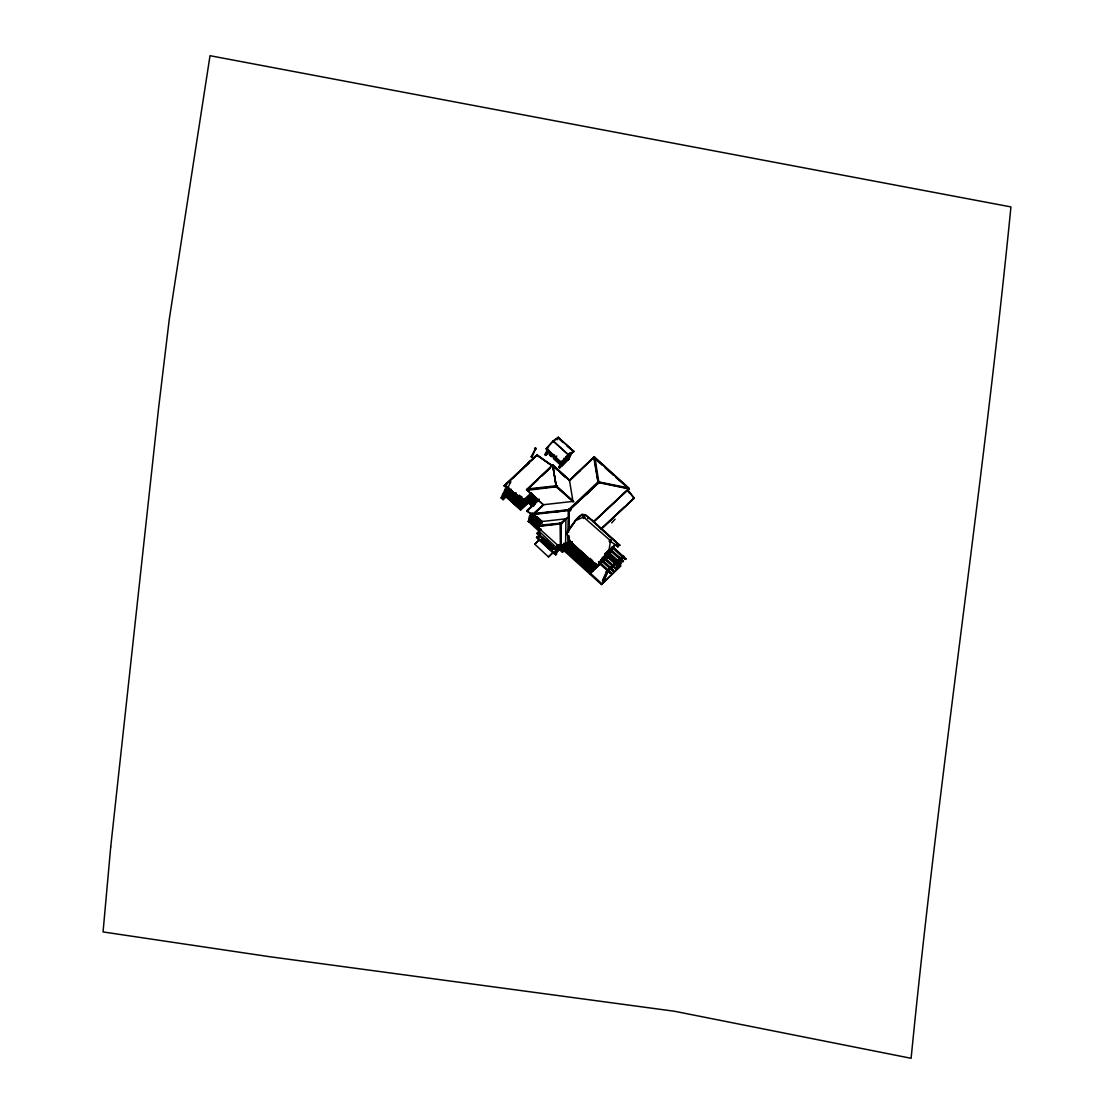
<?xml version="1.0" encoding="UTF-8"?>
<svg xmlns="http://www.w3.org/2000/svg" width="1114" height="1114" viewBox="0 0 1114 1114"><rect width="100%" height="100%" fill="white"/><g stroke="black" fill="none" stroke-linecap="round" stroke-linejoin="round"><path stroke-width="1.5" d="M534.915 514.041L534.873 513.206L535.012 514.306M538.229 525.585L538.034 526.727L538.257 526.059M528.161 489.923L528.147 489.032L527.897 490.244L556.29 486.776L556.861 485.676M537.978 526.407L537.978 525.529L537.992 526.435L560.565 523.914L560.815 522.939L560.091 522.814L560.356 546.626L561.414 546.612L560.008 546.25L561.386 546.292M560.384 546.528L561.247 546.292L560.426 546.514M560.551 547.782L565.62 543.256L565.912 518.818L541.599 521.547L536.669 526.198L560.69 547.907L560.481 546.292L557.292 549.467M560.704 547.879L560.955 523.232M560.175 548.311L561.08 546.598L561.331 523.664L566.594 518.219L560.788 523.176L537.923 525.404M565.62 543.256L579.377 555.733M567.68 544.105L569.115 544.481M578.751 558.044L578.041 558.365L579.893 554.396L568.126 544.384L568.098 535.597M568.14 532.2L568.405 510.087C570.048 512.816 569.212 507.385 568.14 510.296L569.24 510.755M568.446 545.776L568.182 544.05L569.115 544.147M568.488 545.749L568.502 535.764M568.544 532.436L568.627 509.655L534.609 513.554L534.664 514.529L534.581 513.373L534.678 514.334L568.976 510.435L568.112 510.115L598.343 481.568L598.733 482.654M568.725 544.495L568.864 535.667M568.948 528.885L569.226 510.212L568.391 510.602L568.46 509.669M568.126 544.384L568.822 544.481M556.721 485.704L555.315 486.762L557.097 485.62M598.399 480.983L599.666 482.334L598.747 482.543L598.107 480.9L598.26 482.418M532.019 460.138L537.018 454.791L557.306 469.774M534.915 513.498L533.3 514.153L543.284 504.879L533.272 513.916M628.268 487.793C628.463 489.673 626.75 486.637 628.157 488.712M627.962 488.935L628.115 488.155M528.217 489.659C528.301 489.171 527.994 488.962 526.644 489.84L552.878 464.844L569.435 479.995L572.986 501.565L555.552 486.331L556.499 485.342M629.104 488.6L627.669 488.837M627.948 488.837L627.99 487.765M571.371 508.583C569.881 514.598 567.332 508.235 569.17 509.989M560.203 523.859C564.38 524.499 557.473 521.909 561.331 524.346M561.54 523.914L560.788 524.402M565.397 457.478L566.441 456.489M530.515 514.153L540.401 523.093M536.99 533.341L554.591 549.258L558.56 545.15L554.577 549.313L536.976 533.397L540.958 529.247M537.213 533.397L541.042 529.526M527.841 489.728L527.827 489.937M599.471 482.056L568.711 510.811M568.418 510.616L599.151 482.32L598.204 481.568L599.332 482.738L598.886 481.861M610.583 541.474L609.943 542.086L609.455 540.889L610.834 540.944L583.332 516.91L584.042 516.242C584.975 519.403 582.357 515.545 584.836 516.952L583.764 518.428L583.276 517.244L584.655 517.286L583.764 518.428M556.318 486.776L552.795 465.917L553.672 465.903L552.6 466.237L553.477 466.098M627.823 487.807L598.204 481.805L598.998 482.306M598.678 482.668C599.416 481.443 596.979 482.446 598.831 482.292L595.001 457.951L593.776 457.548L597.967 482.125M594.737 458.146L594.138 457.339L569.407 480.454L552.781 465.429C551.708 466.056 555.134 465.805 553.129 466.251M577.734 558.114L581.23 551.722M589.069 462.324L594.194 456.684L629.271 488.447L593.748 521.881M584.864 564.561L587.315 559.298L580.478 553.129M553.421 466.32L537.045 455.403M602.479 465.346L593.511 457.715L594.751 457.52L593.609 457.868M598.817 481.847C597.243 482.334 599.583 482.501 598.371 481.345M526.644 489.659L552.795 464.956L556.373 486.679M536.809 526.087L538.341 525.905M553.004 466.139L552.739 465.137M556.805 486.275L556.666 485.384M510.477 482.237L509.599 481.777L510.477 482.237L506.689 490.48L505.77 490.132L506.689 490.48M531.225 456.698L532.046 457.241L535.611 448.385L531.155 456.782L532.046 457.241M534.957 448.538L535.834 448.998M527.827 489.659L527.799 488.921L556.93 485.718M568.502 510.449L568.934 509.697M507.274 487.208L506.48 487.96L505.965 486.818M507.984 493.14L506.09 496.858L503.068 499.685L501.119 497.93L502.442 495.062L504.169 493.418L505.826 495.827L507.107 494.63L505.102 492.917L503.876 494.073L504.169 493.418M506.605 485.941L502.999 494.059L504.127 495.089M504.712 491.274L506.146 488.141M502.623 496.245L503.208 497.791L503.82 496.816L502.623 496.245L503.208 497.791M502.901 495.995L503.486 497.526M504.726 493.432L507.176 488.113M507.636 489.102L506.369 491.72M503.068 499.685L506.132 495.187M516.242 500.437L517.871 496.76L508.109 487.946L506.202 491.72L508.318 488.35M506.104 493.822L506.884 492.137M506.647 491.97L508.75 487.946M507.051 494.686L506.16 496.621L520.684 509.739L528.607 502.275L520.544 509.92L506.09 496.858M507.427 497.763L509.098 494.143M510.88 490.244L511.326 489.297M508.527 498.752L510.198 495.131M511.34 495.827L513.234 491.998L508.931 488.308L507.385 491.636L516.2 500.757L517.982 496.663L508.666 488.252M509.641 499.754L511.298 496.134M511.563 495.619L507.079 491.566M508.026 490.397L512.12 494.393L513.164 492.137M526.532 465.638L529.596 461.126M510.741 500.757L512.412 497.136M527.966 464.037C528.607 461.739 526.88 465.318 528.774 463.271M528.468 462.992L529.108 462.561M511.841 501.746L513.512 498.125M515.295 494.24L516.033 492.639M512.955 502.748L514.612 499.128M514.055 503.751L515.712 500.13M515.852 500.297L517.523 496.677M515.155 504.739L519.57 495.145M516.255 505.742L520.753 495.981M517.369 506.745L521.937 496.816M518.47 507.733L522.452 499.086M525.028 499.796L524.234 500.548L523.496 499.894L524.527 498.654M519.57 508.736L524.29 498.487M544.899 454.596L545.874 453.468L546.793 454.303L545.804 455.417L544.899 454.596L545.971 455.069M548.408 447.396L548.339 446.63M545.233 454.247L547.726 448.831M524.234 500.548L525.251 499.309L520.544 509.92M545.874 453.468L546.626 454.651L548.52 450.153M547.782 449.499L545.957 454.902M545.804 455.417L548.534 449.388M553.115 442.425L552.753 441.715M568.739 455.194L553.101 440.921L568.781 455.097L568.196 455.668M552.628 441.979L553.185 441.13L546.264 448.817L561.762 462.811M557.279 439.668C555.524 439.167 556.387 438.638 557.585 439.459M532.408 493.711L528.161 502.734L531.629 505.867M532.241 504.572C533.091 506.285 528.677 504.586 530.863 502.874M531.991 505.965L532.757 504.586M532.784 505.06L532.255 506.216L528.301 502.456M532.534 506.452L533.063 505.31M556.805 456.016L554.535 458.397L561.79 464.956L566.135 460.625L563.712 458.439M534.483 504.712L537.087 499.058M532.158 512.691L530.167 516.548M535.583 521.073L536.586 518.581L537.435 519.347C537.129 532.534 523.371 518.344 531.851 513.554L542.142 522.842M529.972 521.491L529.164 522.257L528.245 521.436L529.094 519.973M536.711 521.185L531.058 516.074L529.066 520.67L533.202 524.819L533.634 523.9M529.206 520.809L529.749 519.361L529.136 520.085M530.793 517.188L531.74 514.208L529.108 519.597M534.149 524.04C535.959 522.062 531.364 524.959 529.791 520.099L530.334 519.082L535.569 523.65M531.058 517.425L532.311 514.724M529.317 521.742L530.473 520.015M530.529 519.096L529.791 520.099M529.164 522.257L529.986 520.475M532.506 521.547L530.64 519.319M532.603 514.988L531.364 517.704L532.854 514.752M529.777 521.533L530.097 520.698M530.543 520.781L530.946 519.625L530.389 520.642M533.119 515.002L531.879 517.718M533.453 515.754L532.45 518.233M533.745 516.019L532.492 518.72L533.982 515.782M534.26 516.033L533.021 518.748M531.893 522.132L531.475 523.065M531.629 523.204L531.796 522.229M535.012 523.817L533.272 521.491L534.915 523.914M535.402 517.063L533.912 520.001L535.152 517.286L534.024 516.269M558.755 467.128L560.648 466.822L559.729 466L558.755 467.128L559.674 467.95L560.648 466.822M559.089 466.766L561.581 461.349M561.01 463.396L559.562 466.362L560.481 467.184M562.013 461.154L562.904 461.349L565.118 458.62M533.829 523.942L533.202 525.154L529.484 521.589M536.544 518.094L535.04 521.032L536.294 518.316L535.444 517.564L534.442 520.043M559.674 467.95L563.002 460.583M537.032 517.829L538.257 519.138L526.685 510.797L539.023 499.169M563.419 460.333L560.467 466.822L559.743 466.153M537.143 517.732L526.685 510.922M571.635 452.59L563.308 461.224L562.473 460.388M561.79 464.956L566.135 460.625M534.609 524.457L535.166 523.691M534.762 524.597L535.347 523.441M562.041 465.374L553.811 457.938L553.477 458.648L561.707 466.098L567.054 460.653L564.701 458.522M537.561 522.856L538.577 520.377L537.728 519.611L535.068 525.432L536.823 521.77M567.639 456.044L568.126 454.985M566.97 459.386L568.864 459.093L567.945 458.258L566.97 459.386L567.889 460.207L568.697 459.441L571.802 452.312M538.87 520.642L537.867 523.12M569.839 453.509L567.304 459.038L568.043 459.692M567.945 458.258L568.697 459.441M567.054 460.653L561.707 466.098M567.959 458.425L569.198 455.71M567.889 460.207L571.691 453.133L570.981 453.106M538.758 524.388L539.998 521.672M556.513 486.539C555.58 485.648 556.025 487.417 556.471 486.386L526.49 489.645L543.688 505.046L526.866 489.826L538.062 479.661M538.786 525.14L537.589 527.716L538.703 525.474L536.168 523.19M539.037 524.638L540.276 521.923L540.847 522.438M572.178 452.73L571.524 453.495M537.811 527.911L538.591 526.365M531.058 516.074L530.167 516.924L539.162 525.056L540.819 521.951M555.691 552.962L556.61 553.797L555.761 554.842L536.572 537.491L537.408 536.447L538.327 537.268L537.672 537.881L539.663 533.564M536.572 537.491L537.408 536.447M540.332 530.194L540.791 529.359L538.271 527.075M534.734 544.175L539.204 539.97L534.734 544.175L548.492 556.916L553.059 552.502L548.492 556.916M537.477 538.313L554.716 554.299L560.245 548.185L563.099 550.957L564.812 549.286L563.197 550.4M539.942 533.773L538.132 537.7L537.213 536.878M538.41 538.549L540.012 535.054L542.24 537.059L540.624 540.555M543.145 537.338L541.362 541.209L542.866 538.327M541.891 541.098L543.367 537.909M541.933 541.028L542.727 539.427C559.005 554.104 526.908 526.073 551.792 548.784L547.253 544.37L546.751 544.941M543.883 538.382L542.866 541.112M542.574 541.613L543.994 538.285M544.467 538.911L543.27 542.045M545.164 539.343L543.743 542.671L545.289 539.454M545.637 539.97L544.621 542.699M544.328 543.2L545.763 540.081M546.236 540.499L544.788 543.618L545.359 542.908M546.333 540.401L545.024 543.632M547.615 541.585L546.083 544.788L547.545 541.376M553.254 546.278L551.36 550.246L546.361 545.54L548.144 541.669M551.249 549.954L552.836 546.668L548.074 542.462L546.57 545.721L551.291 549.884M548.798 543.019L547.364 546.139M549.383 543.548L547.949 546.668M549.731 544.064L548.715 546.807M548.422 547.294L549.843 543.966M550.553 544.607L549.007 547.823L550.581 544.537M551.012 545.024L549.843 547.935M551.138 545.136L549.592 548.353L550.065 547.461M550.288 548.784L551.722 545.665M552.071 546.18L550.636 549.299L551.235 548.52M552.182 546.083L550.873 549.313M565.731 519.194L560.983 523.455L536.656 526.281L541.947 521.658M552.084 550.915L553.7 547.42L555.914 549.425M556.373 547.03L555.719 547.74L558.741 544.983M556.276 547.42L529.303 522.132M554.312 552.92L557.473 546.027M554.716 554.299L559.882 549.007M555.037 553.574L559.019 544.927M559.298 545.108L555.496 553.393L556.401 554.229M559.604 545.317L558.949 547.169M555.761 554.842L556.61 553.797M560.551 547.893L563.406 550.595L566.65 543.535L563.071 550.4M559.562 549.731L562.417 552.321L566.135 543.521M567.513 542.727L564.06 550.776L562.417 552.321M609.149 550.553L597.341 566.218L569.908 541.432L566.441 532.478L575.395 520.614L583.931 516.91M594.806 563.684L589.362 558.81L587.217 561.205L578.542 553.296L580.617 550.789L578.305 553.31L587.203 561.359L589.515 558.838M580.004 554.716L578.389 558.253L584.878 564.018L587.064 559.27M578.57 558.211L580.116 554.981M582.288 554.856C581.731 558.587 576.913 550.803 582.998 557.78L581.661 560.815M582.302 555.064L581.884 556.123M581.912 561.038L582.998 557.78M581.8 561.136C582.622 552.516 585.741 564.116 586.911 559.228M584.892 563.74L586.34 560.593M587.496 559.701L585.226 564.868L588.359 558.17L584.92 564.589M615.095 519.166L611.642 522.898M589.933 574.156L595.127 562.974M595.308 564.77L593.316 570.103M592.383 571.398L595.906 563.74M592.509 571.496L596.296 563.628M594.667 568.6L596.436 564.756L592.537 568.627L586.493 563.169M594.792 568.711L596.672 564.77M596.714 565.661L596.477 567.179M596.366 567.235L600.349 562.723M598.51 563.962L599.179 562.64M598.65 564.102L599.318 562.779M599.443 562.89L597.898 565.299M599.973 561.623L600.641 560.3M599.332 563.614L596.7 566.929M609.205 541.432L610.11 540.568M599.624 563.949L600.084 562.486L600.711 563.141M602.02 558.727L602.451 557.334M599.736 564.06L602.716 557.585M609.943 542.086L610.583 539.872L609.859 540.819M599.973 564.116L603.05 557.432M600.502 563.392L603.12 557.919M603.092 558.156L600.627 563.503L606.977 556.805M603.802 557.557L602.187 561.748L605.278 555.176M604.554 556.61L604.999 554.939M602.061 561.637L604.094 557.724M605.877 553.477L605.529 554.605M605.431 554.702L605.654 553.463M606.949 553.38L603.496 560.022M605.431 558.462L608.369 551.764M605.556 558.574L608.523 551.89M608.801 551.527L609.024 550.288M607.45 555.594L609.442 551.458M610.138 549.829L610.848 549.021M609.372 551.834L605.738 555.997M610.249 549.94L610.806 548.548L607.088 557.78L611.628 548.074L607.088 557.78M608.829 556.359L614.134 545.08M622.266 557.891L607.102 572.178L606.378 571.51L623.046 555.496L623.534 556.694M615.68 544.983L617.797 546.89L618.326 545.735L614.719 545.317M602.507 580.533L606.865 571.05M603.161 579.893L607.52 570.438M607.562 570.187L608.3 570.855M617.797 546.89L619.509 545.15M563.085 549.884L601.435 584.544L620.707 565.912L609.205 555.524M607.102 572.178L623.784 556.164M603.287 581.09L607.603 571.705L606.615 570.981M603.941 580.478L608.258 571.092M610.026 567.862L610.764 568.53M612.491 565.55L613.229 566.204M614.956 563.224L615.694 563.893M599.499 563.656L610.528 573.362L611.099 572.624L598.831 561.54M610.528 573.362L611.099 572.624M600.697 560.189L612.992 571.05L613.563 570.312L602.869 560.398M612.992 571.05L613.563 570.312M619.969 558.406L609.678 549.355M602.841 557.682L615.457 568.725L616.028 567.987L603.76 556.903M615.457 568.725L616.028 567.987M617.295 566.594L620.206 560.272M620.707 559.061L622.851 561.762L609.274 549.745M617.95 565.968L622.308 556.499L606.378 571.51M622.35 556.262L623.088 556.916M605.626 555.538L617.922 566.399L618.493 565.661L604.999 553.463M618.075 567.165L622.392 557.78L621.654 557.111M618.73 566.553L623.046 557.167M606.81 552.071L620.387 564.088L620.958 563.336L607.464 551.152M620.387 564.088L620.958 563.336M620.707 565.912L601.435 584.544M622.851 561.762L623.422 561.024L609.929 548.826M611.739 547.42L625.316 559.437L625.887 558.699L612.394 546.501L625.483 559.089M625.316 559.437L625.887 558.699M524.652 500.52C522.174 500.827 531.392 496.705 532.2 493.669M521.658 508.82L526.379 498.557M522.633 507.9L527.354 497.638M523.608 506.981L528.328 496.719M524.583 506.062L529.303 495.8M525.557 505.143L530.278 494.881M526.532 504.224L531.253 493.962L525.404 499.476M527.507 503.305L531.559 494.505M533.634 506.132L528.816 501.342M556.485 469.189L557.599 469.746M560.189 523.775L559.785 523.093L560.467 524.193M598.288 481.791L597.717 481.234L598.51 482.209L629.215 488.642L593.567 521.923M567.639 517.62L566.678 518.47M557.947 437.927L558.239 437.287L573.919 451.462L558.142 437.426M585.296 514.974C576.258 512.955 572.652 528.064 566.636 532.534L574.935 521.756M583.026 517.773L581.981 514.362L575.52 520.725M555.956 485.996L555.259 486.707L556.652 486.136M563.085 460.945L564.506 459.205M560.802 523.566L560.022 523.552M543.145 504.753L573.069 501.384L556.332 486.08L555.468 486.567L556.164 486.609M615.401 544.774L619.746 545.136L592.3 520.335L585.282 514.738L581.981 514.362M568.781 455.097L561.693 462.978L546.013 448.803L553.101 440.921M581.536 552.001L580.06 552.976M506.912 483.782L504.391 486.15L537.045 455.125L553.797 466.989M513.192 477.878L525.738 466.056M505.742 487.305L506.55 486.539M503.988 492.834L503.013 493.767L504.266 494.797M508.43 489.38L512.746 493.182L508.541 489.283M501.119 497.93L503.124 496.036M513.192 492.569C508.249 495.173 517.857 503.862 517.425 496.398M512.189 494.755L516.492 498.557L512.148 494.825M517.007 497.443L512.802 493.53L517.035 497.373M541.724 476.221L550.274 468.159M569.296 453.565L570.368 452.549M565.689 457.993L565.982 457.269M571.148 452.744L567.096 456.559L566.483 456.016M563.308 461.224L564.018 460.361M523.496 499.894L524.304 499.128M523.831 499.824L531.336 492.694M524.471 500.646L532.032 493.572M534.066 496.343L530.598 504.266M528.983 501.62C527.911 501.69 529.777 505.31 530.32 502.372M529.526 502.122L529.247 503.041M530.041 502.136L529.512 503.277M530.584 502.623L530.055 503.765M531.406 503.361L534.414 496.398L530.877 504.503M531.698 504.085L531.42 505.004M532.214 504.099L531.684 505.241M539.162 499.378L526.936 511.201L537.951 500.827M530.348 516.534L539.844 524.917L530.264 516.701M532.283 515.295L530.25 516.924M533.634 514.153L543.493 504.865M530.236 517.62L532.826 515.183L532.172 517.982M542.462 506.202L533.3 514.111M580.436 470.442L569.338 480.886L594.082 456.782L598.218 482.557L628.157 488.67M529.916 518.33L532.492 515.893M530.835 517.982L528.872 519.834L540.75 530.32M528.802 519.96L531.267 517.634M529.22 520.308L528.412 521.073L529.331 521.895L530.139 521.129M528.245 521.436L529.373 520.447M533.174 516.785L533.996 516.019M534.553 516.297L533.314 519.013M534.831 516.548L533.578 519.263M534.887 517.049L532.395 522.772M534.177 518.901L532.186 522.577M535.973 517.578L534.72 520.294M536.266 517.843L535.012 520.558M532.91 522.118L532.952 522.953L533.216 521.923M537.101 518.609L535.862 521.31M537.408 518.873L536.154 521.589M533.55 524.207L529.234 520.461M538.243 519.639L537.004 522.341M538.535 519.904L537.296 522.605M539.677 520.934L538.438 523.636M538.132 523.371L539.134 520.892L538.703 523.886M568.321 509.307L567.931 509.961M586.201 494.644L589.933 491.107M542.991 540.332L542.783 540.791M543.186 541.71L543.813 540.861M543.618 542.56L544.217 541.78M544.537 542.379L545.164 541.529M544.969 543.228L545.568 542.448M547.071 540.958L545.763 543.827M545.707 543.437L546.292 542.657M545.373 544.147L545.971 543.367M546.32 543.897L546.904 543.131M546.111 544.356L546.682 543.59M548.185 542.365L552.864 546.598M546.932 544.551L547.434 543.98L552.084 548.283L542.476 539.858M548.561 543.005L547.545 545.749M547.489 545.345L548.088 544.565M549.146 543.535L547.712 546.654L548.311 545.888M547.28 545.804L547.865 545.038M548.631 546.473L549.258 545.623M549.035 547.392L549.662 546.542M551.486 545.651L550.469 548.394M566.441 532.478L570.8 542.462L597.188 566.302L608.898 550.887L610.416 541.46L615.499 544.649L619.746 545.136M585.282 514.738L619.635 545.261M550.413 547.991L551.012 547.211M550.205 548.45L550.789 547.67M551.43 549.564L542.226 540.541L551.569 549.397M557.418 545.554L555.789 547.587M565.55 542.991L560.621 547.628M565.787 544.76L567.193 543.437M565.466 545.456L566.873 544.147M565.146 546.166L566.539 544.843M564.812 546.877L566.218 545.554M564.492 547.587L565.898 546.264M565.564 546.974L564.171 548.283L562.292 546.682M565.244 547.67L563.837 548.993L560.941 546.528M564.923 548.38L563.517 549.703L560.746 547.294M572.095 541.933L568.391 545.763L572.317 542.072M593.289 521.812L628.742 488.586L615.986 477.558M568.321 545.707L572.109 542.142M600.892 529.011L624.745 506.55M627.252 504.182L633.908 498.139L627.642 490.16M601.268 528.872L634.27 498.111L627.878 489.979M601.449 529.011L634.27 498.111M579.934 555.385C583.318 557.348 577.901 556.346 580.408 558.949M578.751 557.822L581.856 560.412M581.271 556.944L582.26 559.381L581.383 556.847L579.308 556.61M580.491 559.089L581.884 558.852M582.928 558.086L581.383 557M582.65 559.437L584.502 559.869L583.165 558.295M581.884 560.342L578.793 557.752M583.123 559.869L583.639 561.874M583.221 559.994L584.613 559.771L585.156 561.693L583.722 561.999M584.892 559.033L586.493 560.272M583.054 558.406C589.988 565.508 582.719 556.081 585.045 561.804L585.63 562.124M585.115 563.266L582.023 560.662L585.087 563.336M585.95 563.406L585.017 564.297L578.18 558.128L579.127 557.237L582.538 560.314M610.152 541.195L611.015 540.61L610.221 539.9L610.834 540.944L609.776 540.875M604.944 554.131L612.533 546.988M605.431 554.062L615.499 544.649M605.292 554.382L613.16 547.197M610.486 549.996L604.456 556.429L606.044 554.939M595.823 563.921L593.832 565.801L587.788 560.342M603.872 556.457L610.611 550.107M610.834 549.787L612.825 547.907M595.503 564.631L593.511 566.497L587.468 561.052M605.946 554.702L612.505 548.617M595.182 565.327L593.177 567.207L587.148 561.748M606.336 554.702L609.539 551.876M610.18 551.193L612.185 549.313M602.214 559.047L603.718 557.585M605.584 555.872L608.676 552.934M609.859 551.903L611.851 550.024M602.256 558.977L603.872 557.724M602.493 559.284L605.57 556.346M608.94 553.171L605.626 555.802M609.539 552.614L611.53 550.734M595.879 565.982L592.202 569.324L586.173 563.865M601.769 560.467L604.846 557.529M605.027 557.097L608.216 554.354L603.969 559.855M609.205 553.324L611.21 551.444M593.873 568.154L591.882 570.034L564.979 545.721M601.894 560.579L604.972 557.641M605.264 557.404L608.341 554.466M608.885 554.02L610.876 552.14M593.553 568.864L591.562 570.744L564.659 546.417L564.325 547.127L591.228 571.44L599.583 563.768M593.637 568.6L596.853 565.787M604.401 558.462L607.631 555.649M608.564 554.73L610.556 552.85M593.776 568.725L596.979 565.898M601.17 561.762L604.373 558.936L601.295 561.874M604.54 558.587L607.743 555.761M608.23 555.44L610.235 553.561M592.899 570.271L590.907 572.15L564.004 547.837M593.205 569.992L597.271 565.661M600.599 563.03L603.635 560.161L606.74 553.797M607.91 556.137L609.901 554.257M609.581 554.967L590.392 573.167L564.826 550.051L601.825 583.708M590.323 573.306L609.386 555.385M609.845 573L610.945 572.986M612.31 570.674L613.41 570.66M614.775 568.349L615.875 568.349M617.24 566.037L617.922 566.399M619.704 563.712L620.804 563.698M624.634 559.075L625.734 559.061M618.493 565.661L605.821 554.953M623.422 561.024L609.525 549.202M560.077 523.204L561.08 524.471M594.222 456.949L594.403 457.673M553.059 441.019L558.239 437.287M553.073 441.367L558.184 437.593M573.919 451.462L568.502 455.32L573.626 451.546L566.942 446.06M609.511 540.555L610.583 539.872L610.18 541.126M556.053 486.066L552.85 466.279M569.895 454.122L570.66 453.816M570.465 454.22L568.669 454.15M569.157 510.254L568.739 510.031M581.8 558.713L580.297 559.047L579.865 557.014M585.115 561.762L583.527 561.971L582.538 559.534M594.263 458.244L594.124 458.105M568.878 510.059L533.286 514.027L542.156 521.853M556.944 511.73L560.258 511.368M568.46 544.454L569.045 544.454M560.829 546.57L561.303 546.584M568.182 544.147L567.792 544.119M587.538 518.456L588.206 518.623M565.299 458.133L565.842 457.269M549.856 451.978L550.762 453.746L553.435 455.153A3.955 3.481 24.7 0 0 554.452 455.153A3.955 3.481 24.7 0 1 553.463 455.097M572.986 501.732L573.807 501.676L556.248 485.899M552.474 454.846L550.776 453.704M523.845 499.935L504.141 485.746L537.018 454.791L504.141 485.857L524.457 500.061M583.639 517.147L584.418 516.214L584.001 517.467M628.923 488.628L594.027 457.102L569.379 480.315L552.753 465.276M604.902 467.532L613.508 475.33M559.228 439.083L563.085 442.578M554.73 457.965L561.985 464.524M560.384 472.796L565.508 477.419M596.784 524.945L592.3 520.335M599.304 527.214L619.398 545.373M607.06 551.527L620.554 563.726M606.977 552.795L607.687 552.001L606.865 552.892M606.796 553.24L603.816 559.715M612.658 559.827L617.769 564.45M603.356 557.279L615.624 568.363M537.505 499.016L532.116 494.143L531.74 494.978L533.885 496.914M534.093 497.109L536.614 499.392M531.406 495.688L533.55 497.624M533.773 497.819L536.294 500.102M531.086 496.384L533.23 498.334M533.439 498.515L535.973 500.799M600.892 559.604L613.16 570.688M530.765 497.095L532.91 499.03M533.119 499.225L535.639 501.509M530.431 497.805L532.576 499.74M532.798 499.935L535.319 502.219M530.111 498.515L532.255 500.451M532.464 500.646L534.999 502.929M529.791 499.211L531.935 501.161M532.144 501.342L534.664 503.625M598.427 561.916L610.695 573.014M529.456 499.921L531.601 501.857M531.824 502.052L534.344 504.336L536.948 498.682L533.564 505.881L528.677 501.467M529.136 500.632L531.281 502.567M531.489 502.762L534.024 505.046M528.899 501.328L533.564 505.533M590.002 558.337L592.564 560.662M571.705 542.81L588.248 557.696M571.245 543.381L581.007 552.21M588.443 558.922L594.486 564.38M595.837 565.745L594.375 567.43M569.686 542.978L579.461 551.806M588.122 559.632L594.152 565.09M594.862 565.94L592.857 567.917L586.813 562.459M569.365 543.688L580.352 553.616M567.499 543.994L579.712 555.037M507.914 490.494L512.231 494.296M537.129 516.896L542.351 521.589M579.823 555.482L582.887 558.156M531.601 513.777L541.891 523.079M579.057 556.443L565.62 544.3L565.299 545.011L578.737 557.153M563.907 543.159L565.675 544.746M506.243 491.622L516.311 500.659M533.509 516.436L534.247 517.091M579.043 557.432L584.725 562.57M533.341 516.436L534.26 517.258M563.587 543.855L565.355 545.456M563.266 544.565L565.021 546.166M530.905 516.423L533.815 519.054M534.024 519.235L536.544 521.519M562.932 545.275L564.701 546.863M561.721 545.178L564.38 547.573M530.083 517.481L533.16 520.461M533.369 520.656L535.904 522.939M563.684 548.548L590.587 572.861M529.763 518.191L532.84 521.171M535.848 523.886L538.313 525.683M529.596 519.249L532.506 521.867M532.729 522.062L535.249 524.346M535.528 524.597L538.048 526.88M502.442 495.062L504.391 496.816M535.193 525.307L537.728 527.59M537.937 527.785L540.471 530.069M528.579 521.073L534.093 525.961M542.434 539.928L547.113 544.147M542.045 540.931L551.541 549.467M541.683 540.903L546.584 545.331M536.767 537.059L555.956 554.41M627.391 490.452L629.438 493.056M534.567 513.777L534.623 514.501M555.413 456.267A3.955 3.481 24.7 0 1 549.536 451.198M554.271 456.155A3.286 2.896 24.7 0 1 551.82 456.127M551.054 455.737A3.286 2.896 24.7 0 1 550.413 455.18M549.648 453.76A3.286 2.896 24.7 0 1 549.731 452.242M553.477 454.54A3.286 2.896 24.7 0 1 550.483 451.964M503.807 494.992L504.767 495.243L503.807 494.992M509.209 481.652C510.463 484.882 511.786 479.507 509.209 481.652M534.567 448.427C535.82 451.643 537.129 446.268 534.567 448.427M110.718 846.96L103.059 931.931L269.282 956.661L674.443 1011.247L911.113 1058.3C939.116 773.896 982.757 491.316 1010.941 206.912L210.017 55.7L169.3 319.091L158.62 407.849L110.718 846.96M602.59 580.84L603.454 581.062L602.59 580.84M617.379 566.915L618.242 567.137L617.379 566.915M529.261 501.871L528.732 503.013L529.261 501.871M531.434 503.834L530.905 504.976L531.434 503.834M531.545 520.168L531.141 521.324L531.545 520.168M532.144 520.711L531.754 521.867L532.144 520.711M533.954 522.341L533.55 523.496L533.954 522.341M534.469 524.973L533.787 526.435L534.469 524.973M560.788 546.208L560.843 546.208"/></g></svg>
